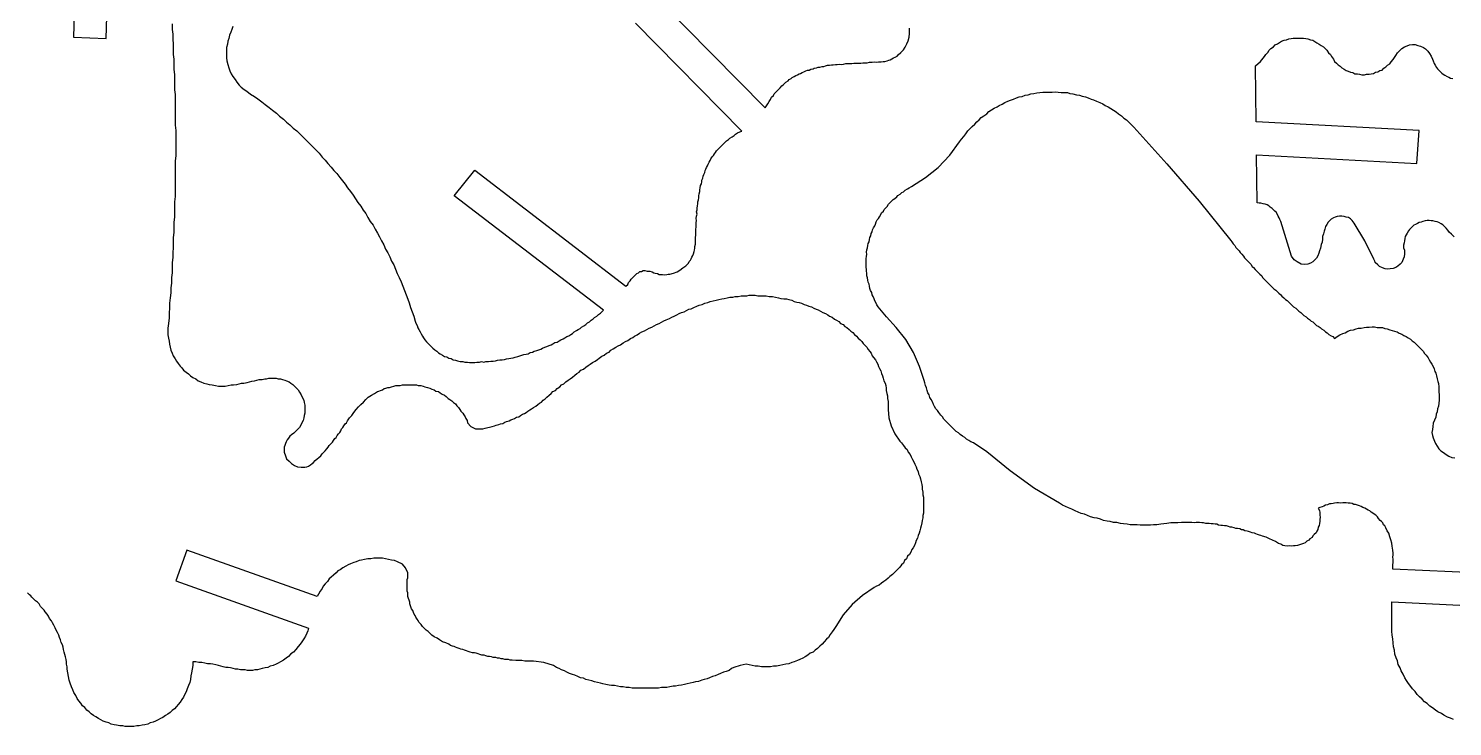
# Model space of a CAD drawing. Extents: x 2 to 225, y 2 to 117.
# Drawn here: x 110.5 to 175.9, y 1.5 to 33.6 of the extents above; entities that cross this region are included whole.
import ezdxf

# ---------------------------------------------------------------- set-up
doc = ezdxf.new("R2010")
doc.units = 0
doc.layers.add('DEFAULT_LAYER', color=1, linetype='CONTINUOUS')

msp = doc.modelspace()

# ---------------------------------------------------------------- linework, layer by layer
at = {"layer": 'DEFAULT_LAYER'}
for points in [[(112.716, 39.599), (112.52, 33.157), (114.032, 33.101), (114.228, 39.739)], [(139.423, 34.883), (144.315, 29.912), (144.374, 30.011), (144.434, 30.11), (144.493, 30.209), (144.552, 30.308), (144.612, 30.407), (144.691, 30.487), (144.731, 30.566), (144.81, 30.645), (144.869, 30.705), (144.949, 30.784), (145.008, 30.843), (145.087, 30.922), (145.147, 30.982), (145.206, 31.041), (145.265, 31.101), (145.364, 31.16), (145.424, 31.219), (145.503, 31.259), (145.562, 31.318), (145.642, 31.358), (145.721, 31.398), (145.8, 31.437), (145.879, 31.477), (145.939, 31.497), (146.018, 31.536), (146.097, 31.576), (146.176, 31.616), (146.256, 31.655), (146.335, 31.655), (146.414, 31.695), (146.513, 31.715), (146.572, 31.734), (146.672, 31.754), (146.751, 31.794), (146.83, 31.794), (146.929, 31.814), (147.008, 31.814), (147.087, 31.853), (147.186, 31.873), (147.266, 31.873), (147.365, 31.893), (147.444, 31.893), (147.543, 31.913), (147.622, 31.913), (147.721, 31.932), (147.82, 31.913), (147.919, 31.932), (148.018, 31.952), (148.097, 31.952), (148.216, 31.952), (148.295, 31.952), (148.395, 31.972), (148.513, 31.972), (148.593, 31.972), (148.711, 31.972), (148.81, 31.992), (148.89, 31.992), (149.008, 31.992), (149.107, 32.012), (149.226, 32.012), (149.325, 32.031), (149.424, 32.012), (149.523, 32.031), (149.642, 32.031), (149.741, 32.051), (149.82, 32.051), (149.919, 32.071), (149.999, 32.111), (150.058, 32.13), (150.137, 32.17), (150.217, 32.21), (150.296, 32.249), (150.375, 32.289), (150.434, 32.348), (150.553, 32.467), (150.672, 32.586), (150.751, 32.705), (150.83, 32.863), (150.89, 33.002), (150.929, 33.16), (150.949, 33.338), (150.949, 33.418), (150.949, 33.497), (150.949, 33.576)], [(117.057, 33.773), (117.057, 33.521), (117.085, 33.297), (117.085, 33.073), (117.113, 32.849), (117.113, 32.597), (117.113, 32.373), (117.141, 32.149), (117.141, 31.925), (117.141, 31.673), (117.169, 31.449), (117.169, 31.225), (117.169, 30.973), (117.169, 30.748), (117.197, 30.524), (117.197, 30.272), (117.197, 30.048), (117.197, 29.824), (117.197, 29.572), (117.197, 29.348), (117.197, 29.124), (117.225, 28.872), (117.225, 28.648), (117.225, 28.424), (117.225, 28.172), (117.225, 27.948), (117.225, 27.724), (117.197, 27.472), (117.197, 27.247), (117.197, 27.023), (117.197, 26.771), (117.197, 26.547), (117.197, 26.295), (117.197, 26.071), (117.197, 25.847), (117.169, 25.595), (117.169, 25.371), (117.169, 25.147), (117.169, 24.895), (117.141, 24.671), (117.141, 24.447), (117.141, 24.195), (117.113, 23.971), (117.113, 23.747), (117.113, 23.494), (117.085, 23.27), (117.085, 23.046), (117.057, 22.822), (117.057, 22.57), (117.057, 22.346), (117.029, 22.122), (117.029, 21.87), (117.001, 21.646), (117.001, 21.422), (116.973, 21.198), (116.945, 20.946), (116.945, 20.722), (116.917, 20.498), (116.917, 20.274), (116.889, 20.021), (116.861, 19.797), (116.861, 19.657), (116.861, 19.489), (116.889, 19.349), (116.917, 19.209), (116.945, 19.069), (116.973, 18.929), (117.001, 18.789), (117.057, 18.649), (117.113, 18.537), (117.197, 18.397), (117.253, 18.285), (117.337, 18.173), (117.421, 18.061), (117.505, 17.977), (117.589, 17.865), (117.701, 17.781), (117.813, 17.697), (117.897, 17.613), (118.009, 17.529), (118.149, 17.473), (118.261, 17.389), (118.373, 17.333), (118.513, 17.277), (118.653, 17.249), (118.765, 17.221), (118.906, 17.193), (119.046, 17.165), (119.186, 17.137), (119.326, 17.137), (119.494, 17.137), (119.634, 17.165), (119.774, 17.193), (119.886, 17.193), (120.026, 17.221), (120.138, 17.249), (120.25, 17.277), (120.362, 17.277), (120.502, 17.305), (120.614, 17.333), (120.726, 17.361), (120.838, 17.389), (120.95, 17.417), (121.062, 17.445), (121.202, 17.445), (121.314, 17.473), (121.398, 17.473), (121.51, 17.501), (121.622, 17.501), (121.734, 17.501), (121.846, 17.501), (121.93, 17.473), (122.042, 17.473), (122.126, 17.445), (122.238, 17.417), (122.322, 17.389), (122.435, 17.333), (122.519, 17.277), (122.603, 17.221), (122.687, 17.137), (122.771, 17.053), (122.855, 16.969), (122.911, 16.857), (122.995, 16.745), (123.051, 16.605), (123.107, 16.492), (123.135, 16.38), (123.163, 16.268), (123.163, 16.156), (123.163, 16.016), (123.163, 15.904), (123.135, 15.792), (123.107, 15.68), (123.079, 15.568), (123.023, 15.456), (122.967, 15.344), (122.911, 15.232), (122.827, 15.148), (122.743, 15.064), (122.659, 14.98), (122.547, 14.896), (122.463, 14.84), (122.407, 14.756), (122.35, 14.672), (122.294, 14.588), (122.266, 14.504), (122.238, 14.42), (122.21, 14.336), (122.21, 14.252), (122.21, 14.196), (122.21, 14.112), (122.266, 13.944), (122.322, 13.804), (122.435, 13.692), (122.547, 13.58), (122.687, 13.496), (122.827, 13.44), (122.995, 13.412), (123.079, 13.412), (123.163, 13.412), (123.247, 13.44), (123.331, 13.468), (123.415, 13.524), (123.499, 13.58), (123.555, 13.636), (123.639, 13.72), (123.723, 13.804), (123.807, 13.86), (123.891, 13.944), (123.947, 14.028), (124.031, 14.112), (124.087, 14.168), (124.171, 14.252), (124.227, 14.336), (124.283, 14.42), (124.339, 14.476), (124.423, 14.56), (124.479, 14.644), (124.535, 14.728), (124.591, 14.784), (124.647, 14.868), (124.703, 14.952), (124.759, 15.008), (124.815, 15.092), (124.843, 15.176), (124.899, 15.232), (124.955, 15.316), (125.011, 15.4), (125.067, 15.456), (125.123, 15.54), (125.151, 15.596), (125.207, 15.68), (125.263, 15.736), (125.319, 15.792), (125.375, 15.876), (125.403, 15.932), (125.515, 16.072), (125.627, 16.184), (125.739, 16.296), (125.851, 16.408), (125.963, 16.521), (126.076, 16.633), (126.216, 16.717), (126.356, 16.801), (126.496, 16.885), (126.552, 16.913), (126.636, 16.941), (126.72, 16.969), (126.804, 17.025), (126.888, 17.053), (126.972, 17.081), (127.056, 17.081), (127.14, 17.109), (127.252, 17.137), (127.336, 17.165), (127.448, 17.165), (127.532, 17.165), (127.644, 17.193), (127.756, 17.193), (127.868, 17.193), (127.98, 17.193), (128.092, 17.193), (128.176, 17.193), (128.288, 17.193), (128.372, 17.165), (128.484, 17.165), (128.596, 17.137), (128.68, 17.109), (128.792, 17.081), (128.904, 17.053), (128.988, 16.997), (129.1, 16.969), (129.184, 16.913), (129.296, 16.885), (129.38, 16.829), (129.464, 16.773), (129.576, 16.717), (129.661, 16.661), (129.745, 16.577), (129.829, 16.521), (129.913, 16.464), (129.997, 16.38), (130.081, 16.324), (130.137, 16.24), (130.221, 16.156), (130.277, 16.072), (130.333, 15.988), (130.417, 15.904), (130.473, 15.82), (130.529, 15.736), (130.557, 15.652), (130.613, 15.568), (130.641, 15.456), (130.781, 15.288), (131.005, 15.176), (131.229, 15.176), (131.341, 15.176), (131.453, 15.204), (131.565, 15.232), (131.649, 15.26), (131.761, 15.288), (131.873, 15.316), (131.957, 15.344), (132.069, 15.372), (132.153, 15.4), (132.265, 15.428), (132.349, 15.484), (132.433, 15.512), (132.545, 15.54), (132.629, 15.596), (132.713, 15.624), (132.797, 15.652), (132.881, 15.708), (132.993, 15.736), (133.077, 15.792), (133.161, 15.848), (133.246, 15.876), (133.33, 15.932), (133.414, 15.988), (133.498, 16.044), (133.582, 16.1), (133.666, 16.156), (133.778, 16.212), (133.862, 16.296), (133.946, 16.352), (134.03, 16.408), (134.114, 16.492), (134.198, 16.549), (134.282, 16.633), (134.394, 16.717), (134.478, 16.801), (134.562, 16.885), (134.674, 16.941), (134.758, 17.025), (134.87, 17.109), (134.954, 17.193), (135.066, 17.249), (135.15, 17.333), (135.262, 17.417), (135.346, 17.473), (135.458, 17.557), (135.57, 17.641), (135.654, 17.725), (135.766, 17.781), (135.85, 17.865), (135.962, 17.921), (136.074, 18.005), (136.186, 18.089), (136.27, 18.145), (136.382, 18.229), (136.494, 18.285), (136.606, 18.369), (136.69, 18.425), (136.803, 18.509), (136.915, 18.565), (137.027, 18.649), (137.139, 18.705), (137.223, 18.789), (137.335, 18.845), (137.447, 18.929), (137.559, 18.985), (137.671, 19.041), (137.783, 19.125), (137.895, 19.181), (138.007, 19.237), (138.119, 19.321), (138.231, 19.377), (138.315, 19.433), (138.427, 19.489), (138.539, 19.573), (138.651, 19.629), (138.763, 19.685), (138.875, 19.741), (138.987, 19.797), (139.099, 19.853), (139.211, 19.909), (139.323, 19.965), (139.435, 20.021), (139.547, 20.077), (139.659, 20.134), (139.771, 20.19), (139.911, 20.246), (140.023, 20.302), (140.135, 20.358), (140.247, 20.414), (140.359, 20.47), (140.472, 20.526), (140.584, 20.554), (140.696, 20.61), (140.808, 20.666), (140.92, 20.694), (141.032, 20.75), (141.172, 20.806), (141.284, 20.862), (141.424, 20.89), (141.536, 20.946), (141.676, 20.974), (141.788, 21.03), (141.928, 21.058), (142.068, 21.086), (142.18, 21.114), (142.32, 21.142), (142.432, 21.17), (142.572, 21.198), (142.684, 21.226), (142.824, 21.226), (142.936, 21.254), (143.076, 21.254), (143.216, 21.282), (143.328, 21.282), (143.468, 21.282), (143.58, 21.31), (143.72, 21.31), (143.86, 21.31), (143.972, 21.282), (144.113, 21.282), (144.253, 21.282), (144.365, 21.282), (144.505, 21.254), (144.645, 21.254), (144.785, 21.226), (144.925, 21.198), (145.037, 21.17), (145.177, 21.142), (145.289, 21.142), (145.401, 21.114), (145.541, 21.086), (145.653, 21.03), (145.765, 21.002), (145.877, 20.974), (145.989, 20.946), (146.101, 20.89), (146.213, 20.862), (146.325, 20.806), (146.437, 20.778), (146.549, 20.722), (146.661, 20.666), (146.745, 20.638), (146.857, 20.582), (146.969, 20.526), (147.081, 20.47), (147.193, 20.414), (147.277, 20.358), (147.389, 20.302), (147.501, 20.218), (147.585, 20.162), (147.698, 20.105), (147.782, 20.021), (147.894, 19.965), (147.978, 19.881), (148.062, 19.825), (148.174, 19.741), (148.258, 19.657), (148.342, 19.601), (148.426, 19.517), (148.51, 19.433), (148.594, 19.349), (148.678, 19.265), (148.762, 19.181), (148.818, 19.097), (148.902, 19.013), (148.986, 18.929), (149.042, 18.817), (149.126, 18.733), (149.182, 18.649), (149.238, 18.537), (149.294, 18.453), (149.378, 18.341), (149.434, 18.257), (149.49, 18.145), (149.518, 18.033), (149.574, 17.949), (149.63, 17.837), (149.658, 17.725), (149.714, 17.613), (149.742, 17.501), (149.77, 17.389), (149.826, 17.277), (149.854, 17.165), (149.882, 17.053), (149.882, 16.941), (149.91, 16.801), (149.938, 16.689), (149.938, 16.577), (149.966, 16.436), (149.966, 16.324), (149.966, 16.212), (149.966, 16.072), (149.994, 15.68), (150.106, 15.316), (150.274, 14.952), (150.498, 14.616), (150.582, 14.532), (150.666, 14.42), (150.75, 14.308), (150.834, 14.224), (150.89, 14.112), (150.974, 14), (151.03, 13.888), (151.086, 13.776), (151.142, 13.664), (151.198, 13.552), (151.255, 13.44), (151.283, 13.328), (151.339, 13.216), (151.367, 13.104), (151.423, 12.992), (151.451, 12.879), (151.479, 12.739), (151.507, 12.627), (151.535, 12.515), (151.535, 12.403), (151.563, 12.263), (151.563, 12.151), (151.591, 12.039), (151.591, 11.927), (151.591, 11.787), (151.591, 11.675), (151.591, 11.563), (151.591, 11.451), (151.591, 11.311), (151.563, 11.199), (151.563, 11.087), (151.535, 10.975), (151.507, 10.863), (151.479, 10.723), (151.451, 10.611), (151.423, 10.499), (151.395, 10.387), (151.339, 10.275), (151.311, 10.163), (151.255, 10.051), (151.227, 9.939), (151.17, 9.827), (151.114, 9.715), (151.058, 9.631), (151.002, 9.519), (150.946, 9.407), (150.862, 9.323), (150.806, 9.21), (150.722, 9.126), (150.666, 9.014), (150.582, 8.93), (150.498, 8.818), (150.414, 8.734), (150.33, 8.65), (150.246, 8.566), (150.162, 8.482), (150.05, 8.398), (149.966, 8.314), (149.854, 8.23), (149.77, 8.174), (149.658, 8.09), (149.546, 8.006), (149.434, 7.95), (149.322, 7.894), (148.79, 7.53), (148.314, 7.11), (147.894, 6.634), (147.557, 6.102), (147.473, 5.962), (147.389, 5.85), (147.305, 5.738), (147.221, 5.597), (147.137, 5.513), (147.025, 5.401), (146.941, 5.289), (146.829, 5.205), (146.717, 5.093), (146.605, 5.009), (146.521, 4.925), (146.381, 4.869), (146.269, 4.785), (146.157, 4.701), (146.045, 4.645), (145.905, 4.589), (145.793, 4.533), (145.653, 4.477), (145.541, 4.449), (145.401, 4.393), (145.261, 4.365), (145.121, 4.337), (144.981, 4.309), (144.841, 4.281), (144.701, 4.281), (144.561, 4.253), (144.421, 4.253), (144.281, 4.253), (144.141, 4.253), (144, 4.281), (143.86, 4.281), (143.72, 4.309), (143.72, 4.309), (143.44, 4.365), (143.16, 4.309), (142.88, 4.225), (142.768, 4.169), (142.656, 4.085), (142.516, 4.029), (142.404, 4.001), (142.264, 3.945), (142.152, 3.889), (142.012, 3.833), (141.9, 3.805), (141.76, 3.749), (141.648, 3.693), (141.508, 3.665), (141.396, 3.637), (141.256, 3.581), (141.116, 3.553), (141.004, 3.525), (140.864, 3.497), (140.724, 3.469), (140.612, 3.441), (140.472, 3.413), (140.331, 3.385), (140.191, 3.357), (140.079, 3.357), (139.939, 3.329), (139.799, 3.301), (139.659, 3.301), (139.547, 3.301), (139.407, 3.273), (139.267, 3.273), (139.127, 3.273), (138.987, 3.273), (138.875, 3.273), (138.735, 3.273), (138.595, 3.273), (138.455, 3.273), (138.343, 3.273), (138.203, 3.273), (138.063, 3.301), (137.923, 3.301), (137.783, 3.329), (137.671, 3.329), (137.531, 3.357), (137.391, 3.385), (137.251, 3.385), (137.139, 3.413), (136.999, 3.441), (136.859, 3.469), (136.746, 3.497), (136.606, 3.525), (136.466, 3.553), (136.354, 3.609), (136.214, 3.637), (136.074, 3.665), (135.962, 3.721), (135.822, 3.749), (135.71, 3.805), (135.57, 3.861), (135.458, 3.889), (135.318, 3.945), (135.206, 4.001), (135.094, 4.057), (134.954, 4.113), (134.842, 4.169), (134.73, 4.225), (134.59, 4.309), (134.142, 4.449), (133.666, 4.505), (133.554, 4.505), (133.414, 4.505), (133.274, 4.505), (133.133, 4.533), (132.993, 4.533), (132.853, 4.533), (132.685, 4.561), (132.601, 4.561), (132.517, 4.589), (132.433, 4.589), (132.349, 4.589), (132.265, 4.617), (132.181, 4.617), (132.097, 4.645), (132.013, 4.645), (131.929, 4.673), (131.817, 4.673), (131.733, 4.701), (131.649, 4.729), (131.565, 4.729), (131.481, 4.757), (131.397, 4.785), (131.285, 4.785), (131.201, 4.813), (131.117, 4.841), (131.033, 4.869), (130.949, 4.897), (130.865, 4.897), (130.753, 4.925), (130.669, 4.953), (130.585, 4.981), (130.501, 5.009), (130.417, 5.037), (130.333, 5.065), (130.249, 5.093), (130.165, 5.121), (130.081, 5.149), (130.025, 5.177), (129.941, 5.205), (129.857, 5.233), (129.773, 5.289), (129.633, 5.345), (129.492, 5.401), (129.352, 5.485), (129.24, 5.569), (129.1, 5.625), (128.988, 5.709), (128.904, 5.794), (128.82, 5.878), (128.736, 5.934), (128.68, 5.99), (128.624, 6.046), (128.568, 6.102), (128.512, 6.186), (128.456, 6.242), (128.4, 6.298), (128.372, 6.382), (128.316, 6.438), (128.26, 6.522), (128.232, 6.606), (128.176, 6.662), (128.148, 6.746), (128.12, 6.83), (128.064, 6.914), (128.036, 6.998), (128.008, 7.054), (127.98, 7.138), (127.98, 7.222), (127.952, 7.306), (127.924, 7.39), (127.896, 7.474), (127.896, 7.558), (127.896, 7.642), (127.868, 7.726), (127.868, 7.81), (127.868, 7.894), (127.868, 7.978), (127.868, 8.062), (127.868, 8.174), (127.868, 8.258), (127.896, 8.342), (127.896, 8.566), (127.784, 8.79), (127.644, 8.958), (127.42, 9.07), (127.28, 9.126), (127.14, 9.154), (127, 9.182), (126.86, 9.21), (126.72, 9.238), (126.58, 9.238), (126.44, 9.238), (126.328, 9.238), (126.188, 9.21), (126.048, 9.21), (125.907, 9.182), (125.767, 9.154), (125.655, 9.126), (125.515, 9.07), (125.403, 9.042), (125.263, 8.986), (125.151, 8.93), (125.039, 8.874), (124.899, 8.79), (124.787, 8.706), (124.675, 8.65), (124.591, 8.566), (124.479, 8.454), (124.367, 8.37), (124.283, 8.286), (124.199, 8.174), (124.087, 8.062), (124.003, 7.95), (123.947, 7.838), (123.863, 7.726), (123.779, 7.586), (123.723, 7.474), (117.729, 9.603), (117.225, 8.202), (123.331, 6.018), (123.303, 5.906), (123.247, 5.794), (123.191, 5.653), (123.107, 5.541), (123.023, 5.401), (122.939, 5.289), (122.855, 5.177), (122.743, 5.037), (122.631, 4.925), (122.519, 4.841), (122.407, 4.729), (122.294, 4.645), (122.182, 4.561), (122.042, 4.477), (121.93, 4.421), (121.846, 4.365), (121.706, 4.309), (121.566, 4.281), (121.454, 4.225), (121.342, 4.197), (121.202, 4.169), (121.09, 4.141), (120.978, 4.113), (120.866, 4.113), (120.754, 4.085), (120.642, 4.085), (120.53, 4.085), (120.418, 4.113), (120.306, 4.113), (120.194, 4.113), (120.082, 4.141), (119.97, 4.141), (119.858, 4.169), (119.746, 4.197), (119.634, 4.225), (119.522, 4.225), (119.41, 4.253), (119.298, 4.281), (119.186, 4.309), (119.074, 4.337), (118.934, 4.365), (118.822, 4.393), (118.681, 4.393), (118.569, 4.421), (118.429, 4.449), (118.289, 4.449), (118.149, 4.477), (118.009, 4.477), (118.009, 4.309), (117.981, 4.141), (117.953, 3.973), (117.925, 3.833), (117.897, 3.665), (117.869, 3.525), (117.813, 3.385), (117.757, 3.245), (117.701, 3.105), (117.645, 2.993), (117.589, 2.853), (117.505, 2.741), (117.421, 2.629), (117.337, 2.517), (117.253, 2.433), (117.169, 2.321), (117.057, 2.237), (116.973, 2.153), (116.861, 2.068), (116.749, 2.012), (116.637, 1.928), (116.525, 1.872), (116.413, 1.816), (116.301, 1.76), (116.189, 1.704), (116.049, 1.676), (115.937, 1.62), (115.797, 1.592), (115.685, 1.564), (115.545, 1.536), (115.433, 1.536), (115.293, 1.508), (115.152, 1.508), (115.04, 1.508), (114.9, 1.508), (114.788, 1.536), (114.648, 1.536), (114.508, 1.564), (114.396, 1.592), (114.256, 1.62), (114.144, 1.676), (114.032, 1.704), (113.892, 1.76), (113.78, 1.816), (113.668, 1.872), (113.556, 1.956), (113.444, 2.012), (113.332, 2.096), (113.248, 2.181), (113.136, 2.265), (113.052, 2.377), (112.94, 2.461), (112.856, 2.573), (112.772, 2.685), (112.688, 2.797), (112.632, 2.937), (112.548, 3.077), (112.492, 3.189), (112.436, 3.329), (112.38, 3.497), (112.324, 3.637), (112.296, 3.805), (112.268, 3.973), (112.24, 4.141), (112.24, 4.253), (112.212, 4.365), (112.212, 4.477), (112.184, 4.589), (112.156, 4.701), (112.128, 4.813), (112.1, 4.925), (112.072, 5.037), (112.044, 5.149), (112.016, 5.261), (111.96, 5.373), (111.932, 5.485), (111.876, 5.597), (111.848, 5.709), (111.792, 5.822), (111.736, 5.934), (111.68, 6.046), (111.624, 6.158), (111.567, 6.27), (111.511, 6.354), (111.427, 6.466), (111.371, 6.578), (111.315, 6.662), (111.231, 6.774), (111.175, 6.858), (111.091, 6.942), (111.007, 7.026), (110.951, 7.138), (110.867, 7.222), (110.783, 7.278), (110.699, 7.362), (110.615, 7.446), (110.559, 7.502), (110.503, 7.558), (110.419, 7.642)], [(119.856, 33.655), (119.797, 33.517), (119.757, 33.398), (119.698, 33.259), (119.658, 33.101), (119.619, 32.982), (119.599, 32.843), (119.559, 32.685), (119.559, 32.527), (119.559, 32.368), (119.559, 32.21), (119.579, 32.071), (119.619, 31.913), (119.658, 31.754), (119.718, 31.616), (119.777, 31.477), (119.856, 31.358), (119.955, 31.219), (120.034, 31.101), (120.134, 30.962), (120.233, 30.863), (120.371, 30.764), (120.49, 30.685), (120.668, 30.546), (120.846, 30.447), (121.005, 30.328), (121.183, 30.19), (121.342, 30.071), (121.52, 29.932), (121.678, 29.813), (121.856, 29.675), (121.995, 29.536), (122.173, 29.397), (122.312, 29.259), (122.47, 29.14), (122.629, 28.982), (122.787, 28.863), (122.946, 28.704), (123.084, 28.566), (123.243, 28.407), (123.381, 28.269), (123.52, 28.13), (123.679, 27.971), (123.817, 27.833), (123.956, 27.655), (124.094, 27.516), (124.213, 27.358), (124.372, 27.199), (124.49, 27.041), (124.629, 26.902), (124.768, 26.724), (124.887, 26.565), (125.005, 26.407), (125.124, 26.248), (125.263, 26.07), (125.382, 25.912), (125.481, 25.734), (125.6, 25.575), (125.738, 25.397), (125.837, 25.219), (125.956, 25.06), (126.055, 24.882), (126.154, 24.704), (126.293, 24.526), (126.392, 24.347), (126.491, 24.169), (126.59, 23.991), (126.689, 23.813), (126.788, 23.634), (126.867, 23.436), (126.966, 23.258), (127.065, 23.08), (127.144, 22.882), (127.243, 22.703), (127.323, 22.505), (127.402, 22.307), (127.501, 22.129), (127.58, 21.931), (127.659, 21.733), (127.738, 21.535), (127.818, 21.337), (127.897, 21.139), (127.956, 20.961), (128.016, 20.743), (128.095, 20.545), (128.174, 20.347), (128.234, 20.129), (128.253, 20.03), (128.313, 19.931), (128.352, 19.812), (128.392, 19.733), (128.451, 19.634), (128.511, 19.535), (128.57, 19.436), (128.61, 19.357), (128.669, 19.258), (128.748, 19.178), (128.828, 19.099), (128.907, 19.02), (128.986, 18.941), (129.046, 18.881), (129.125, 18.802), (129.224, 18.743), (129.303, 18.663), (129.382, 18.624), (129.481, 18.564), (129.58, 18.505), (129.679, 18.485), (129.778, 18.426), (129.877, 18.406), (129.976, 18.347), (130.075, 18.327), (130.174, 18.307), (130.293, 18.267), (130.412, 18.267), (130.511, 18.247), (130.63, 18.247), (130.729, 18.228), (130.848, 18.228), (130.848, 18.228), (130.967, 18.228), (131.066, 18.247), (131.184, 18.247), (131.283, 18.267), (131.382, 18.247), (131.481, 18.267), (131.6, 18.267), (131.699, 18.287), (131.818, 18.287), (131.917, 18.307), (132.016, 18.327), (132.115, 18.347), (132.234, 18.347), (132.333, 18.366), (132.432, 18.386), (132.531, 18.406), (132.63, 18.426), (132.729, 18.446), (132.828, 18.465), (132.947, 18.505), (133.046, 18.525), (133.125, 18.564), (133.224, 18.584), (133.323, 18.604), (133.422, 18.624), (133.521, 18.683), (133.62, 18.703), (133.7, 18.743), (133.818, 18.782), (133.917, 18.802), (133.997, 18.842), (134.076, 18.881), (134.195, 18.921), (134.274, 18.96), (134.393, 19), (134.472, 19.04), (134.551, 19.079), (134.65, 19.139), (134.749, 19.158), (134.848, 19.218), (134.927, 19.258), (135.026, 19.317), (135.106, 19.357), (135.205, 19.416), (135.284, 19.456), (135.383, 19.515), (135.462, 19.555), (135.541, 19.634), (135.64, 19.693), (135.72, 19.733), (135.819, 19.792), (135.878, 19.852), (135.977, 19.911), (136.076, 19.97), (136.155, 20.05), (136.235, 20.089), (136.314, 20.169), (136.413, 20.228), (136.472, 20.287), (136.571, 20.347), (136.65, 20.426), (136.749, 20.485), (136.829, 20.565), (136.888, 20.624), (130.016, 25.872), (130.967, 27.06), (137.918, 21.733), (137.997, 21.812), (138.037, 21.892), (138.116, 21.971), (138.156, 22.05), (138.235, 22.129), (138.294, 22.189), (138.354, 22.248), (138.413, 22.307), (138.492, 22.347), (138.552, 22.406), (138.631, 22.406), (138.71, 22.446), (138.789, 22.446), (138.888, 22.426), (139.007, 22.426), (139.126, 22.387), (139.205, 22.347), (139.265, 22.327), (139.364, 22.307), (139.443, 22.268), (139.522, 22.268), (139.601, 22.268), (139.7, 22.248), (139.799, 22.268), (139.859, 22.288), (139.938, 22.288), (140.096, 22.327), (140.275, 22.387), (140.393, 22.466), (140.532, 22.565), (140.671, 22.664), (140.79, 22.783), (140.829, 22.862), (140.889, 22.921), (140.908, 22.981), (140.948, 23.06), (140.988, 23.139), (141.027, 23.218), (141.047, 23.317), (141.067, 23.377), (141.087, 23.476), (141.087, 23.555), (141.106, 23.654), (141.106, 23.773), (141.106, 23.852), (141.106, 23.971), (141.126, 24.07), (141.126, 24.149), (141.126, 24.268), (141.126, 24.347), (141.146, 24.446), (141.146, 24.565), (141.146, 24.644), (141.166, 24.743), (141.146, 24.842), (141.166, 24.941), (141.186, 25.04), (141.166, 25.139), (141.186, 25.238), (141.186, 25.318), (141.205, 25.417), (141.225, 25.516), (141.225, 25.595), (141.245, 25.694), (141.265, 25.793), (141.265, 25.872), (141.285, 25.971), (141.304, 26.07), (141.304, 26.149), (141.324, 26.248), (141.344, 26.348), (141.384, 26.427), (141.404, 26.526), (141.404, 26.605), (141.443, 26.684), (141.463, 26.783), (141.503, 26.862), (141.542, 26.942), (141.562, 27.041), (141.582, 27.1), (141.621, 27.179), (141.661, 27.259), (141.701, 27.338), (141.74, 27.417), (141.78, 27.496), (141.819, 27.575), (141.879, 27.674), (141.938, 27.734), (141.978, 27.813), (142.037, 27.872), (142.077, 27.952), (142.136, 28.011), (142.216, 28.09), (142.275, 28.15), (142.334, 28.209), (142.414, 28.288), (142.473, 28.348), (142.532, 28.407), (142.631, 28.467), (142.691, 28.526), (142.79, 28.585), (142.889, 28.645), (142.948, 28.704), (143.047, 28.764), (143.146, 28.823), (143.245, 28.843), (138.354, 33.814)], [(175.973, 23.992), (175.854, 24.111), (175.755, 24.21), (175.696, 24.309), (175.616, 24.388), (175.537, 24.467), (175.458, 24.547), (175.379, 24.586), (175.28, 24.646), (175.2, 24.685), (175.101, 24.705), (175.002, 24.725), (174.923, 24.725), (174.824, 24.745), (174.745, 24.745), (174.646, 24.725), (174.547, 24.705), (174.468, 24.665), (174.369, 24.646), (174.289, 24.606), (174.21, 24.566), (174.131, 24.527), (174.072, 24.467), (173.992, 24.388), (173.933, 24.329), (173.874, 24.269), (173.814, 24.17), (173.775, 24.091), (173.735, 24.012), (173.715, 23.913), (173.695, 23.814), (173.675, 23.715), (173.656, 23.616), (173.656, 23.497), (173.695, 23.378), (173.695, 23.299), (173.695, 23.22), (173.675, 23.081), (173.636, 22.962), (173.576, 22.824), (173.497, 22.744), (173.398, 22.645), (173.299, 22.586), (173.18, 22.546), (173.042, 22.527), (172.903, 22.507), (172.804, 22.527), (172.685, 22.566), (172.547, 22.626), (172.467, 22.705), (172.349, 22.824), (172.329, 22.883), (172.289, 22.962), (171.873, 23.814), (171.378, 24.626), (171.299, 24.745), (171.22, 24.824), (171.121, 24.883), (171.022, 24.903), (170.923, 24.923), (170.824, 24.943), (170.705, 24.943), (170.606, 24.923), (170.507, 24.903), (170.428, 24.863), (170.329, 24.804), (170.249, 24.725), (170.19, 24.665), (170.13, 24.566), (170.071, 24.467), (170.031, 24.349), (170.012, 24.25), (169.972, 24.131), (169.932, 24.012), (169.932, 23.893), (169.913, 23.754), (169.873, 23.636), (169.833, 23.477), (169.794, 23.358), (169.754, 23.239), (169.715, 23.121), (169.655, 23.022), (169.556, 22.923), (169.477, 22.843), (169.378, 22.784), (169.259, 22.744), (169.12, 22.725), (168.942, 22.744), (168.764, 22.843), (168.625, 22.942), (168.507, 23.101), (168.011, 24.705), (167.972, 24.784), (167.932, 24.863), (167.893, 24.943), (167.853, 25.022), (167.794, 25.121), (167.734, 25.18), (167.675, 25.24), (167.615, 25.299), (167.516, 25.359), (167.457, 25.418), (167.378, 25.458), (167.298, 25.497), (167.199, 25.517), (167.1, 25.537), (167.021, 25.537), (166.922, 25.557), (166.902, 27.755), (174.27, 27.359), (174.369, 28.884), (166.883, 29.28), (166.843, 31.854), (167.081, 32.052), (167.259, 32.27), (167.318, 32.369), (167.417, 32.468), (167.477, 32.567), (167.556, 32.647), (167.675, 32.726), (167.754, 32.805), (167.853, 32.864), (167.952, 32.924), (168.051, 32.983), (168.17, 33.023), (168.269, 33.043), (168.388, 33.082), (168.487, 33.102), (168.586, 33.122), (168.705, 33.122), (168.823, 33.122), (168.942, 33.122), (169.061, 33.122), (169.16, 33.102), (169.259, 33.082), (169.378, 33.043), (169.477, 33.023), (169.576, 32.963), (169.675, 32.904), (169.774, 32.845), (169.873, 32.785), (169.972, 32.726), (170.051, 32.647), (170.13, 32.567), (170.21, 32.449), (170.289, 32.369), (170.348, 32.27), (170.428, 32.152), (170.487, 32.052), (170.566, 31.973), (170.645, 31.894), (170.744, 31.835), (170.824, 31.755), (170.923, 31.696), (171.022, 31.637), (171.101, 31.597), (171.22, 31.557), (171.319, 31.538), (171.418, 31.478), (171.537, 31.478), (171.636, 31.458), (171.735, 31.439), (171.853, 31.439), (171.953, 31.458), (172.071, 31.458), (172.17, 31.478), (172.269, 31.498), (172.368, 31.557), (172.467, 31.577), (172.566, 31.637), (172.665, 31.656), (172.745, 31.736), (172.844, 31.795), (172.923, 31.874), (173.022, 31.934), (173.081, 32.033), (173.18, 32.132), (173.24, 32.231), (173.299, 32.33), (173.378, 32.449), (173.477, 32.548), (173.576, 32.647), (173.695, 32.726), (173.814, 32.765), (173.933, 32.805), (174.072, 32.825), (174.19, 32.825), (174.309, 32.785), (174.428, 32.746), (174.567, 32.686), (174.666, 32.627), (174.765, 32.528), (174.844, 32.409), (174.923, 32.29), (174.983, 32.152), (175.022, 32.072), (175.062, 31.953), (175.101, 31.874), (175.161, 31.775), (175.22, 31.716), (175.28, 31.656), (175.359, 31.577), (175.418, 31.518), (175.478, 31.458), (175.557, 31.419), (175.656, 31.359), (175.735, 31.32), (175.814, 31.28), (175.913, 31.26)], [(181.334, 8.361), (173.155, 8.737), (173.155, 8.856), (173.155, 8.935), (173.175, 9.034), (173.175, 9.113), (173.175, 9.192), (173.155, 9.291), (173.175, 9.391), (173.175, 9.47), (173.155, 9.608), (173.135, 9.787), (173.115, 9.925), (173.076, 10.084), (173.016, 10.222), (172.977, 10.381), (172.897, 10.5), (172.838, 10.638), (172.798, 10.717), (172.739, 10.777), (172.699, 10.856), (172.64, 10.915), (172.581, 10.975), (172.501, 11.054), (172.462, 11.133), (172.383, 11.213), (172.303, 11.252), (172.244, 11.312), (172.165, 11.351), (172.105, 11.411), (172.026, 11.45), (171.947, 11.49), (171.868, 11.529), (171.788, 11.569), (171.709, 11.609), (171.63, 11.648), (171.531, 11.668), (171.452, 11.708), (171.373, 11.708), (171.293, 11.747), (171.194, 11.767), (171.115, 11.767), (171.016, 11.787), (170.937, 11.787), (170.858, 11.787), (170.759, 11.767), (170.66, 11.787), (170.58, 11.787), (170.481, 11.767), (170.422, 11.747), (170.323, 11.727), (170.244, 11.727), (170.164, 11.688), (170.065, 11.668), (169.986, 11.628), (169.907, 11.589), (169.808, 11.569), (169.729, 11.529), (169.788, 11.43), (169.808, 11.331), (169.808, 11.213), (169.828, 11.114), (169.808, 11.014), (169.808, 10.935), (169.788, 10.836), (169.768, 10.737), (169.729, 10.658), (169.709, 10.559), (169.669, 10.48), (169.63, 10.401), (169.551, 10.321), (169.491, 10.262), (169.452, 10.183), (169.352, 10.123), (169.293, 10.064), (169.214, 10.024), (169.135, 9.945), (169.055, 9.905), (168.956, 9.886), (168.877, 9.846), (168.778, 9.826), (168.679, 9.806), (168.6, 9.806), (168.501, 9.787), (168.402, 9.806), (168.303, 9.787), (168.204, 9.806), (168.105, 9.826), (168.006, 9.886), (167.907, 9.905), (167.768, 10.004), (167.629, 10.064), (167.491, 10.123), (167.332, 10.203), (167.174, 10.242), (167.095, 10.282), (167.035, 10.302), (166.936, 10.321), (166.857, 10.361), (166.798, 10.381), (166.699, 10.401), (166.619, 10.44), (166.52, 10.46), (166.461, 10.48), (166.362, 10.5), (166.283, 10.539), (166.204, 10.539), (166.124, 10.579), (166.025, 10.599), (165.946, 10.599), (165.867, 10.638), (165.768, 10.658), (165.689, 10.658), (165.609, 10.698), (165.51, 10.717), (165.431, 10.717), (165.332, 10.737), (165.253, 10.737), (165.154, 10.757), (165.075, 10.797), (164.995, 10.797), (164.896, 10.816), (164.817, 10.816), (164.718, 10.836), (164.639, 10.836), (164.56, 10.836), (164.461, 10.856), (164.382, 10.856), (164.283, 10.876), (164.203, 10.876), (164.124, 10.876), (164.025, 10.856), (163.926, 10.876), (163.847, 10.876), (163.768, 10.876), (163.688, 10.876), (163.609, 10.876), (163.53, 10.876), (163.451, 10.876), (163.273, 10.856), (163.114, 10.856), (162.956, 10.856), (162.777, 10.836), (162.639, 10.816), (162.5, 10.797), (162.322, 10.777), (162.163, 10.777), (162.025, 10.757), (161.866, 10.757), (161.708, 10.757), (161.55, 10.757), (161.411, 10.777), (161.252, 10.777), (161.094, 10.777), (160.955, 10.797), (160.777, 10.816), (160.639, 10.836), (160.48, 10.876), (160.322, 10.876), (160.163, 10.915), (160.025, 10.935), (159.866, 10.975), (159.727, 11.034), (159.569, 11.074), (159.43, 11.094), (159.272, 11.133), (159.133, 11.193), (158.995, 11.252), (158.836, 11.292), (158.698, 11.351), (158.559, 11.411), (158.401, 11.49), (158.262, 11.549), (158.123, 11.609), (157.985, 11.668), (157.846, 11.767), (156.697, 12.44), (155.569, 13.252), (154.499, 14.124), (153.885, 14.54), (153.766, 14.579), (153.667, 14.639), (153.568, 14.698), (153.489, 14.777), (153.39, 14.837), (153.271, 14.916), (153.192, 14.995), (153.093, 15.055), (153.014, 15.134), (152.935, 15.213), (152.855, 15.292), (152.756, 15.391), (152.677, 15.47), (152.598, 15.55), (152.519, 15.629), (152.459, 15.728), (152.38, 15.807), (152.301, 15.926), (152.241, 16.025), (152.162, 16.104), (152.103, 16.203), (152.043, 16.302), (152.004, 16.421), (151.944, 16.52), (151.885, 16.619), (151.845, 16.738), (151.786, 16.837), (151.766, 16.936), (151.726, 17.055), (151.687, 17.174), (151.647, 17.293), (151.627, 17.392), (151.41, 18.045), (151.132, 18.679), (150.776, 19.273), (150.34, 19.827), (149.885, 20.323), (149.508, 20.778), (149.449, 20.877), (149.409, 20.956), (149.35, 21.055), (149.33, 21.154), (149.271, 21.253), (149.231, 21.333), (149.211, 21.432), (149.152, 21.531), (149.132, 21.63), (149.112, 21.729), (149.092, 21.828), (149.053, 21.907), (149.033, 22.006), (149.013, 22.105), (148.993, 22.204), (148.993, 22.323), (148.974, 22.422), (148.974, 22.501), (148.954, 22.6), (148.954, 22.719), (148.954, 22.798), (148.954, 22.917), (148.954, 22.996), (148.974, 23.095), (148.993, 23.194), (148.974, 23.293), (148.993, 23.392), (149.013, 23.491), (149.033, 23.59), (149.053, 23.689), (149.092, 23.769), (149.112, 23.868), (149.132, 23.967), (149.172, 24.046), (149.192, 24.145), (149.231, 24.224), (149.251, 24.323), (149.291, 24.402), (149.35, 24.501), (149.39, 24.581), (149.409, 24.68), (149.469, 24.779), (149.528, 24.838), (149.568, 24.917), (149.627, 25.016), (149.667, 25.095), (149.746, 25.175), (149.786, 25.254), (149.865, 25.333), (149.924, 25.393), (149.984, 25.492), (150.043, 25.551), (150.122, 25.63), (150.202, 25.709), (150.281, 25.749), (150.36, 25.828), (150.419, 25.888), (150.518, 25.947), (150.598, 26.026), (150.677, 26.066), (150.756, 26.145), (150.855, 26.205), (150.934, 26.244), (151.033, 26.304), (151.687, 26.719), (152.261, 27.175), (152.796, 27.749), (153.251, 28.363), (153.331, 28.482), (153.449, 28.601), (153.529, 28.72), (153.628, 28.858), (153.727, 28.957), (153.826, 29.056), (153.945, 29.175), (154.044, 29.274), (154.143, 29.373), (154.242, 29.472), (154.36, 29.551), (154.499, 29.651), (154.598, 29.75), (154.717, 29.829), (154.836, 29.908), (154.974, 29.967), (155.073, 30.027), (155.212, 30.086), (155.331, 30.165), (155.47, 30.225), (155.588, 30.264), (155.727, 30.324), (155.866, 30.383), (155.984, 30.423), (156.123, 30.443), (156.262, 30.502), (156.4, 30.522), (156.519, 30.562), (156.658, 30.581), (156.796, 30.601), (156.935, 30.621), (157.074, 30.641), (157.232, 30.641), (157.351, 30.641), (157.509, 30.641), (157.648, 30.661), (157.787, 30.641), (157.925, 30.621), (158.044, 30.621), (158.203, 30.621), (158.321, 30.581), (158.46, 30.562), (158.618, 30.522), (158.757, 30.502), (158.876, 30.462), (159.034, 30.423), (159.153, 30.383), (159.292, 30.324), (159.411, 30.284), (159.549, 30.225), (159.688, 30.165), (159.827, 30.106), (159.945, 30.027), (160.084, 29.967), (160.203, 29.888), (160.322, 29.809), (160.44, 29.73), (160.559, 29.651), (160.698, 29.551), (160.797, 29.452), (160.916, 29.373), (161.035, 29.254), (161.134, 29.155), (161.252, 29.037), (161.252, 29.037), (162.777, 27.353), (164.263, 25.63), (165.708, 23.828), (165.768, 23.769), (165.827, 23.67), (165.906, 23.59), (165.946, 23.511), (166.025, 23.432), (166.105, 23.353), (166.144, 23.273), (166.223, 23.194), (166.303, 23.115), (166.342, 23.036), (166.421, 22.957), (166.501, 22.877), (166.56, 22.818), (166.639, 22.739), (166.699, 22.64), (166.758, 22.58), (166.837, 22.501), (166.917, 22.422), (166.976, 22.362), (167.055, 22.283), (167.134, 22.204), (167.174, 22.125), (167.253, 22.046), (167.332, 21.966), (167.392, 21.907), (167.471, 21.828), (167.55, 21.749), (167.61, 21.689), (167.689, 21.61), (167.788, 21.55), (167.847, 21.491), (167.927, 21.412), (168.006, 21.333), (168.065, 21.273), (168.144, 21.194), (168.224, 21.115), (168.303, 21.075), (168.382, 20.996), (168.461, 20.917), (168.521, 20.857), (168.6, 20.778), (168.699, 20.719), (168.758, 20.659), (168.838, 20.58), (168.937, 20.521), (168.996, 20.461), (169.075, 20.382), (169.174, 20.323), (169.234, 20.263), (169.333, 20.204), (169.412, 20.125), (169.491, 20.085), (169.57, 20.006), (169.65, 19.927), (169.729, 19.887), (169.828, 19.827), (169.887, 19.768), (169.986, 19.709), (170.065, 19.629), (170.145, 19.59), (170.224, 19.511), (170.323, 19.451), (170.402, 19.412), (170.481, 19.332), (170.6, 19.412), (170.719, 19.491), (170.858, 19.55), (170.976, 19.59), (171.095, 19.669), (171.214, 19.709), (171.353, 19.728), (171.472, 19.768), (171.59, 19.808), (171.709, 19.808), (171.848, 19.827), (171.947, 19.847), (172.066, 19.847), (172.204, 19.867), (172.323, 19.867), (172.442, 19.827), (172.561, 19.827), (172.68, 19.827), (172.798, 19.788), (172.897, 19.768), (173.016, 19.728), (173.135, 19.689), (173.234, 19.669), (173.353, 19.629), (173.452, 19.57), (173.571, 19.53), (173.67, 19.471), (173.769, 19.412), (173.868, 19.352), (173.967, 19.293), (174.046, 19.214), (174.145, 19.154), (174.244, 19.055), (174.323, 18.976), (174.403, 18.897), (174.482, 18.817), (174.561, 18.738), (174.62, 18.639), (174.7, 18.56), (174.779, 18.441), (174.838, 18.342), (174.898, 18.243), (174.957, 18.144), (175.017, 18.045), (175.056, 17.926), (175.096, 17.807), (175.135, 17.728), (175.175, 17.609), (175.195, 17.471), (175.234, 17.352), (175.254, 17.253), (175.274, 17.114), (175.274, 16.995), (175.274, 16.877), (175.294, 16.738), (175.294, 16.619), (175.294, 16.5), (175.274, 16.362), (175.254, 16.223), (175.215, 16.104), (175.195, 15.966), (175.155, 15.847), (175.135, 15.708), (175.076, 15.57), (175.017, 15.431), (174.997, 15.292), (174.977, 15.154), (174.957, 15.015), (174.977, 14.876), (175.017, 14.758), (175.076, 14.619), (175.116, 14.5), (175.195, 14.381), (175.274, 14.262), (175.373, 14.163), (175.492, 14.084), (175.611, 14.005), (175.73, 13.926), (175.868, 13.866), (176.007, 13.847)], [(175.947, 1.825), (175.809, 1.885), (175.67, 1.944), (175.512, 2.023), (175.393, 2.102), (175.234, 2.182), (175.116, 2.261), (174.977, 2.36), (174.858, 2.439), (174.739, 2.558), (174.62, 2.637), (174.502, 2.756), (174.383, 2.875), (174.284, 2.974), (174.185, 3.112), (174.066, 3.231), (173.987, 3.35), (173.888, 3.489), (173.789, 3.627), (173.709, 3.746), (173.63, 3.905), (173.551, 4.063), (173.492, 4.202), (173.412, 4.36), (173.373, 4.519), (173.313, 4.657), (173.254, 4.835), (173.234, 5.014), (173.195, 5.172), (173.175, 5.35), (173.155, 5.529), (173.135, 5.707), (173.115, 5.885), (173.115, 6.083), (173.115, 7.232), (181.235, 6.836)]]:
    msp.add_lwpolyline(points, dxfattribs=at)

doc.saveas('drawing.dxf')
